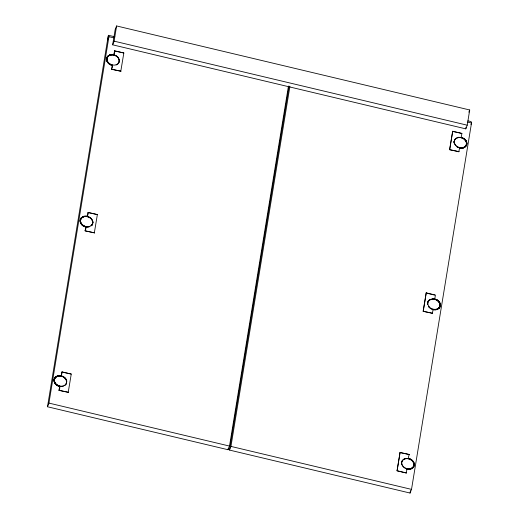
<?xml version="1.0" encoding="UTF-8"?>
<svg xmlns="http://www.w3.org/2000/svg" width="519" height="519" viewBox="0 0 519 519"><rect width="100%" height="100%" fill="white"/><g stroke="black" fill="none" stroke-linecap="round" stroke-linejoin="round"><path stroke-width="0.78" d="M288.447 86.076L229.495 446.068L228.049 449.733L47.489 406.766L108.186 36.116L108.503 35.298L114.816 36.804M107.809 39.554L108.503 35.298L108.938 36.706L48.935 403.094L47.489 406.766M112.662 44.822L115.153 29.615L116.6 25.95L469.714 109.983L467.223 125.189L465.777 128.855L112.662 44.822L114.115 41.15L116.6 25.95M58.971 390.32L68.268 392.306L58.971 390.32C62.008 384.235 56.435 386.934 54.657 382.6A6.513 5.294 21.6 0 1 55.202 377.203L57.771 375.691L61.411 375.704L57.693 375.899L55.118 377.41A6.513 5.294 21.6 0 0 54.579 382.801L56.753 385.234L59.601 386.493M61.333 375.905L62.04 371.87L71.252 374.063L68.184 392.513M85.09 230.838L94.38 232.83L85.09 230.838C88.126 224.753 82.553 227.458 80.776 223.118A6.513 5.294 21.6 0 1 81.314 217.727L83.89 216.215L87.529 216.222L83.806 216.417L81.236 217.928A6.513 5.294 21.6 0 0 80.692 223.326L82.871 225.759L85.713 227.011M87.445 216.429L88.152 212.394L97.371 214.587L94.302 233.031M111.553 69.235L120.843 71.22L111.553 69.235C114.589 63.149 109.016 65.848 107.238 61.514A6.513 5.294 21.6 0 1 107.777 56.117L110.352 54.605L113.992 54.618L110.275 54.813L107.699 56.324A6.513 5.294 21.6 0 0 107.161 61.716L109.334 64.148L112.175 65.407M113.914 54.819L114.621 50.784L123.833 52.977L120.765 71.427M59.049 390.113L59.679 386.285M61.411 375.704L62.04 371.87M85.168 230.637L85.797 226.809M87.529 216.222L88.152 212.394M111.63 69.027L112.26 65.199M113.992 54.618L114.621 50.784M228.049 449.733L228.308 448.131M467.93 120.836L471.083 121.589L471.512 122.99L411.515 489.385L410.062 493.05L229.502 450.077L289.109 86.089M229.502 450.077L230.955 446.411L289.907 86.42M397.048 470.778L406.26 472.971L397.048 470.778L400.032 452.529L409.329 454.521C406.286 460.606 411.859 457.907 413.637 462.241A6.513 5.294 21.6 0 1 413.098 467.638L410.523 469.15L406.883 469.137L410.607 468.942L413.176 467.431A6.513 5.294 21.6 0 0 413.721 462.04L411.541 459.6L408.7 458.348M423.16 311.296L432.457 313.288L423.16 311.296L426.229 292.852L435.441 295.045L434.734 299.074L437.582 300.326L439.755 302.765A6.513 5.294 21.6 0 1 439.217 308.156L436.641 309.668L433.002 309.661L436.719 309.467L439.295 307.955A6.513 5.294 21.6 0 0 439.833 302.558L437.66 300.125L434.734 299.074M449.623 149.686L458.919 151.678L449.623 149.686L452.691 131.242L461.904 133.435L461.196 137.47L464.044 138.722L466.218 141.155A6.513 5.294 21.6 0 1 465.679 146.546L463.104 148.058L459.464 148.051L463.188 147.857L465.757 146.345A6.513 5.294 21.6 0 0 466.302 140.954L464.122 138.515L461.196 137.47M397.126 470.571L400.11 452.328M423.245 311.095L426.229 292.852M449.707 149.485L452.691 131.242M406.26 472.971L406.967 468.936M432.372 313.489L433.08 309.454M458.835 151.879L459.549 147.85M465.777 128.855L466.036 127.252M410.062 493.05L410.458 490.65M107.485 40.372L108.938 36.706L113.667 37.829M123.833 52.977L114.537 50.992M97.371 214.587L88.074 212.595M71.252 374.063L61.962 372.078M468.845 112.188L469.714 109.983M461.904 133.435L452.613 131.443M470.934 124.456L471.512 122.99L467.567 122.056M409.329 454.521L400.032 452.529M116.113 64.966L117.385 64.304M457.343 137.704L456.071 138.365A6.15 5.002 21.6 0 0 455.098 144.483L456.078 145.67A6.338 5.151 21.6 0 0 463.48 147.409L464.752 146.747A6.15 5.002 21.6 0 0 465.725 140.63L464.752 139.442M57.479 376.139L56.208 376.8A6.15 5.002 21.6 0 0 55.235 382.918L56.208 384.112A6.338 5.151 21.6 0 0 63.616 385.851L64.888 385.182A6.15 5.002 21.6 0 0 65.861 379.071L64.881 377.877A6.338 5.151 21.6 0 0 57.434 376.132M404.762 458.79L403.49 459.451A6.15 5.002 21.6 0 0 402.517 465.569L403.497 466.756A6.338 5.151 21.6 0 0 410.899 468.495L412.17 467.833A6.15 5.002 21.6 0 0 413.143 461.715L412.17 460.528M114.115 41.15L467.223 125.189M426.151 293.053L434.591 295.064M48.935 403.094L229.495 446.068M230.955 446.411L411.515 489.385M455.993 145.878L455.02 144.684A6.15 5.002 21.6 0 1 454.404 143.361M438.283 301.046L439.262 302.24A6.15 5.002 21.6 0 1 438.289 308.357L437.017 309.019A6.338 5.151 21.6 0 1 429.609 307.28L428.636 306.087A6.15 5.002 21.6 0 1 429.609 299.969L430.88 299.307A6.338 5.151 21.6 0 1 438.237 301.039M428.558 306.294L429.531 307.482M92.603 224.377A6.585 5.352 21.6 0 1 91.811 225.544M85.953 227.095A6.585 5.352 21.6 0 1 80.315 219.719A6.585 5.352 21.6 0 1 88.846 216.864M90.325 217.714A6.585 5.352 21.6 0 1 91.182 218.441M92.927 221.594A6.585 5.352 21.6 0 1 92.985 223.034M88.172 226.907A6.338 5.151 21.6 0 1 82.242 224.831L81.269 223.644A6.15 5.002 21.6 0 1 82.242 217.526L83.514 216.864A6.338 5.151 21.6 0 1 90.916 218.603L91.895 219.797A6.15 5.002 21.6 0 1 90.922 225.908M87.14 227.095A6.403 5.203 21.6 0 1 80.393 220.205A6.403 5.203 21.6 0 1 88.879 217.046A6.403 5.203 21.6 0 1 91.714 225.389M89.236 226.868A6.403 5.203 21.6 0 1 87.679 227.095M63.532 386.052A6.338 5.151 21.6 0 1 56.13 384.313L55.15 383.119A6.15 5.002 21.6 0 1 56.123 377.008L57.395 376.346A6.338 5.151 21.6 0 1 64.804 378.085L65.777 379.272A6.15 5.002 21.6 0 1 64.804 385.39M59.932 386.441A6.403 5.203 21.6 0 1 54.424 379.097A6.403 5.203 21.6 0 1 63.097 376.684A6.403 5.203 21.6 0 1 65.595 384.871M112.513 65.193A6.338 5.151 21.6 0 1 108.711 63.227L107.731 62.033A6.15 5.002 21.6 0 1 108.705 55.922L109.976 55.261A6.338 5.151 21.6 0 1 117.378 56.999L118.358 58.186A6.15 5.002 21.6 0 1 118.358 63.357M112.513 65.355A6.403 5.203 21.6 0 1 107.167 57.583A6.403 5.203 21.6 0 1 116.619 56.175A6.403 5.203 21.6 0 1 117.073 64.674M59.841 386.577A6.585 5.352 21.6 0 1 54.197 379.194A6.585 5.352 21.6 0 1 62.728 376.34M63.247 376.593A6.585 5.352 21.6 0 1 66.815 381.076M112.415 65.491A6.585 5.352 21.6 0 1 106.642 58.796A6.585 5.352 21.6 0 1 113.674 54.735M117.229 56.454A6.585 5.352 21.6 0 1 118.014 57.239M119.396 59.99A6.585 5.352 21.6 0 1 119.448 61.424M434.494 298.989A6.585 5.352 21.6 0 1 440.274 305.678A6.585 5.352 21.6 0 1 433.242 309.746M429.68 308.02A6.585 5.352 21.6 0 1 428.895 307.242M427.52 304.491A6.585 5.352 21.6 0 1 427.461 303.057M427.844 301.708A6.585 5.352 21.6 0 1 429.784 299.638M432.814 298.834A6.585 5.352 21.6 0 1 433.936 298.892M432.801 309.324A6.338 5.151 21.6 0 0 436.94 309.22L438.205 308.558A6.15 5.002 21.6 0 0 439.184 302.441L438.205 301.254A6.338 5.151 21.6 0 0 430.796 299.515L429.524 300.177A6.15 5.002 21.6 0 0 427.734 303.609M432.282 309.162A6.338 5.151 21.6 0 1 430.802 308.461M432.768 298.989A6.403 5.203 21.6 0 1 440.112 304.88A6.403 5.203 21.6 0 1 433.333 309.609M431.743 309.116A6.403 5.203 21.6 0 1 430.29 308.305M427.708 304.556A6.403 5.203 21.6 0 1 427.637 303.154M427.987 301.844A6.403 5.203 21.6 0 1 431.211 299.223M457.252 137.749A6.403 5.203 21.6 0 1 466.562 143.069A6.403 5.203 21.6 0 1 458.206 147.513M457.7 147.273A6.403 5.203 21.6 0 1 456.752 146.695M454.177 142.946A6.403 5.203 21.6 0 1 454.099 141.551M454.449 140.234A6.403 5.203 21.6 0 1 456.305 138.197M454.196 141.998A6.15 5.002 21.6 0 1 455.993 138.567L457.265 137.905A6.338 5.151 21.6 0 1 464.667 139.643L465.647 140.837A6.15 5.002 21.6 0 1 464.674 146.955L463.402 147.617A6.338 5.151 21.6 0 1 457.265 146.851M406.163 468.638A6.338 5.151 21.6 0 0 410.821 468.702L412.092 468.034A6.15 5.002 21.6 0 0 413.066 461.923L412.086 460.729A6.338 5.151 21.6 0 0 404.684 458.991L403.412 459.659A6.15 5.002 21.6 0 0 402.439 465.77L403.412 466.964A6.338 5.151 21.6 0 0 405.657 468.443M404.716 458.777A6.338 5.151 21.6 0 1 412.125 460.515M407.194 458.472A6.403 5.203 21.6 0 1 413.98 465.056A6.403 5.203 21.6 0 1 406.143 468.8M401.596 464.031A6.403 5.203 21.6 0 1 402.621 460.178M403.724 459.283A6.403 5.203 21.6 0 1 406.656 458.465M459.834 137.237A6.585 5.352 21.6 0 1 466.769 143.601A6.585 5.352 21.6 0 1 459.704 148.142M453.982 142.887A6.585 5.352 21.6 0 1 453.93 141.447M457.674 137.444A6.585 5.352 21.6 0 1 458.731 137.256M408.382 458.465A6.585 5.352 21.6 0 1 414.156 465.16A6.585 5.352 21.6 0 1 407.123 469.228M110.054 55.053L108.789 55.715A6.15 5.002 21.6 0 0 107.809 61.832L108.789 63.026A6.338 5.151 21.6 0 0 116.198 64.758L117.463 64.097A6.15 5.002 21.6 0 0 118.442 57.985L117.463 56.792A6.338 5.151 21.6 0 0 110.054 55.053M83.591 216.663L82.32 217.325A6.15 5.002 21.6 0 0 81.347 223.442L82.326 224.63A6.338 5.151 21.6 0 0 89.729 226.368L91 225.707A6.15 5.002 21.6 0 0 91.973 219.589L91 218.402A6.338 5.151 21.6 0 0 83.591 216.663"/></g></svg>
